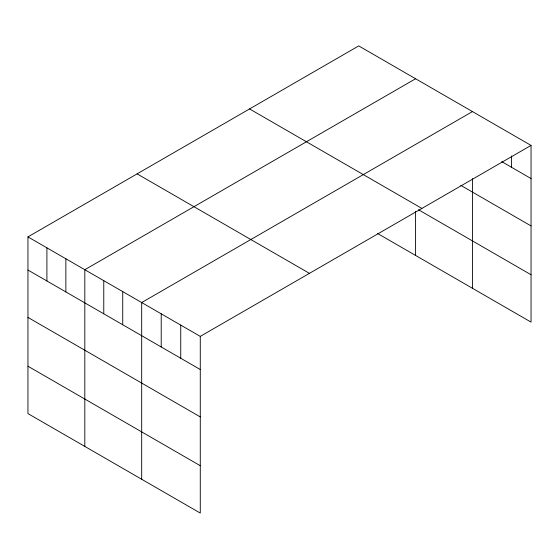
<?xml version="1.0" encoding="UTF-8"?>
<svg xmlns="http://www.w3.org/2000/svg" width="559" height="559" viewBox="0 0 559 559"><rect width="100%" height="100%" fill="white"/><g stroke="black" fill="none" stroke-linecap="round" stroke-linejoin="round"><path stroke-width="0.84" d="M531.05 145.41L200.276 336.378L200.276 513.085L27.95 413.59L27.95 236.89L358.724 45.915L531.05 145.41L531.05 322.11L377.681 233.564M415.589 78.749L84.814 269.717L84.814 446.424M472.46 111.583L141.686 302.552L141.686 479.259M501.751 161.642L531.05 178.552M460.791 185.364L531.05 225.927M249.566 108.935L421.891 208.43M418.509 209.765L531.05 274.742M137.109 173.87L309.434 273.358M27.95 236.89L200.276 336.378M27.95 270.032L200.276 369.527M27.95 317.407L200.276 416.902M27.95 366.215L200.276 465.71M511.52 155.94L511.52 167.281M472.46 178.566L472.46 288.283M415.589 211.463L415.589 255.456M180.746 325.1L180.746 358.249M161.216 313.83L161.216 346.971M122.728 291.609L122.728 324.751M103.771 280.667L103.771 313.809M65.864 258.775L65.864 291.924M46.907 247.833L46.907 280.974"/></g></svg>
